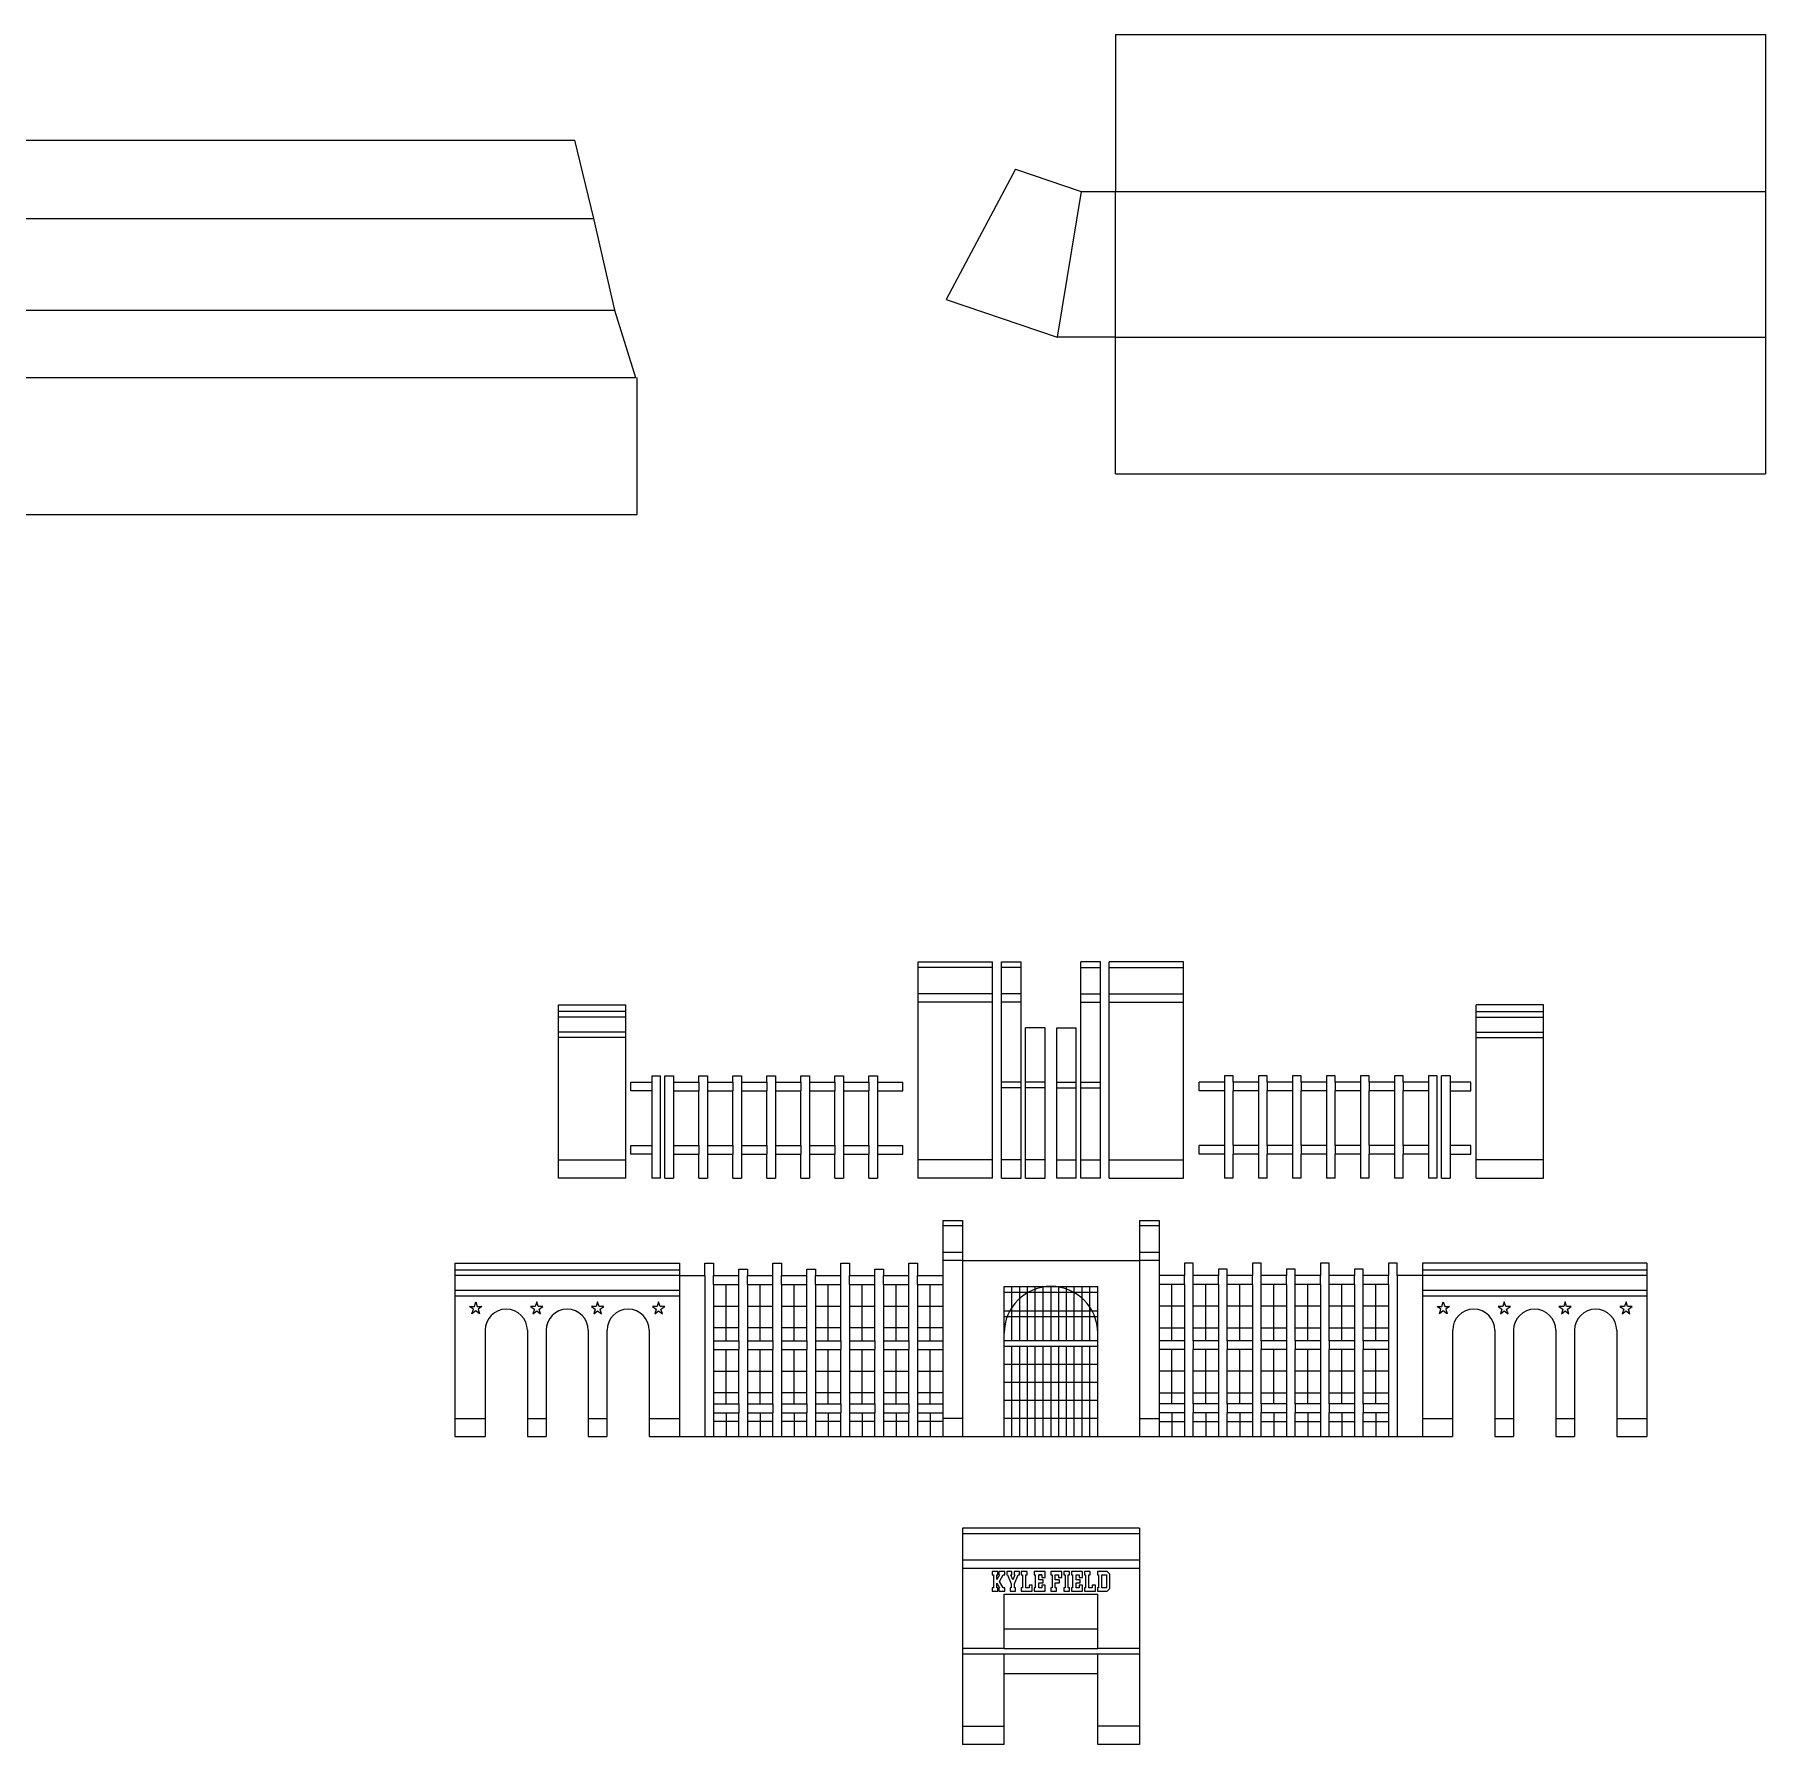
# Model space of a CAD drawing. Header units: inches. Extents: x -1530 to 385, y -443 to 699.
# Drawn here: x -626.3 to -317.3, y -149.4 to 155.7 of the extents above; entities that cross this region are included whole.
import ezdxf

# ---------------------------------------------------------------- set-up
doc = ezdxf.new("R2010")
doc.units = ezdxf.units.IN
doc.header["$LTSCALE"] = 0.5
doc.header["$MEASUREMENT"] = 0
for name, color, linetype, lineweight in [('03Cut', 5, 'Continuous', 0), ('04Score', 2, 'Continuous', 0), ('05Extra1', 6, 'Continuous', 0)]:
    doc.layers.add(name, color=color, linetype=linetype, lineweight=lineweight)

msp = doc.modelspace()

# ---------------------------------------------------------------- linework, layer by layer
at = {"layer": '03Cut'}
for p, q in [((-433.29, 155.73), (-317.29, 155.73)), ((-433.29, 155.73), (-433.29, 127.75)), ((-317.29, 155.73), (-317.29, 127.75)), ((-649.08, 136.92), (-529.86, 136.92)), ((-529.86, 136.92), (-526.51, 122.93)), ((-451.14, 131.71), (-463.51, 108.45)), ((-451.14, 131.71), (-439.45, 127.75)), ((-439.45, 127.75), (-433.29, 127.75)), ((-433.29, 127.75), (-317.29, 127.75)), ((-317.29, 127.75), (-317.29, 101.76)), ((-657.98, 122.93), (-526.51, 122.93)), ((-526.51, 122.93), (-522.72, 106.56)), ((-463.51, 108.45), (-443.73, 101.76)), ((-692.16, 106.56), (-522.72, 106.56)), ((-522.72, 106.56), (-518.99, 94.52)), ((-433.29, 101.76), (-443.73, 101.76)), ((-433.29, 101.76), (-317.29, 101.76)), ((-433.29, 77.35), (-433.29, 101.76)), ((-317.29, 101.76), (-317.29, 77.35)), ((-662.95, 94.52), (-518.99, 94.52)), ((-518.71, 70.09), (-518.71, 94.52)), ((-433.29, 77.35), (-317.29, 77.35)), ((-651.33, 70.09), (-518.71, 70.09)), ((-468.5, -48.32), (-468.5, -9.74)), ((-455.24, -48.32), (-455.24, -9.74)), ((-453.65, -9.74), (-450.15, -9.74)), ((-453.65, -48.32), (-453.65, -9.74)), ((-450.15, -48.32), (-450.15, -9.74)), ((-436, -9.74), (-439.5, -9.74)), ((-439.5, -48.32), (-439.5, -9.74)), ((-436, -48.32), (-436, -9.74)), ((-434.41, -48.32), (-434.41, -9.74)), ((-421.15, -48.32), (-421.15, -9.74)), ((-532.73, -17.39), (-520.73, -17.39)), ((-532.73, -48.32), (-532.73, -17.39)), ((-520.73, -48.32), (-520.73, -17.39)), ((-356.92, -17.39), (-368.92, -17.39)), ((-368.92, -48.32), (-368.92, -17.39)), ((-356.92, -48.32), (-356.92, -17.39)), ((-449.34, -48.32), (-449.34, -21.52)), ((-445.84, -21.52), (-449.34, -21.52)), ((-445.84, -48.32), (-445.84, -21.52)), ((-443.8, -48.32), (-443.8, -21.52)), ((-443.8, -21.52), (-440.3, -21.52)), ((-440.3, -48.32), (-440.3, -21.52)), ((-516.09, -30.09), (-514.53, -30.09)), ((-516.09, -30.09), (-516.09, -31.22)), ((-514.53, -48.32), (-514.53, -30.09)), ((-513.77, -48.32), (-513.77, -30.09)), ((-513.77, -30.09), (-512.21, -30.09)), ((-512.21, -30.09), (-512.21, -31.22)), ((-507.7, -31.22), (-507.7, -30.09)), ((-507.7, -30.09), (-506.14, -30.09)), ((-506.14, -30.09), (-506.14, -31.22)), ((-501.63, -31.22), (-501.63, -30.09)), ((-501.63, -30.09), (-500.07, -30.09)), ((-500.07, -30.09), (-500.07, -31.22)), ((-495.56, -31.22), (-495.56, -30.09)), ((-495.56, -30.09), (-494.01, -30.09)), ((-494.01, -30.09), (-494.01, -31.22)), ((-489.49, -31.22), (-489.49, -30.09)), ((-489.49, -30.09), (-487.94, -30.09)), ((-487.94, -30.09), (-487.94, -31.22)), ((-483.42, -31.22), (-483.42, -30.09)), ((-483.42, -30.09), (-481.87, -30.09)), ((-481.87, -30.09), (-481.87, -31.22)), ((-477.35, -31.22), (-477.35, -30.09)), ((-477.35, -30.09), (-475.8, -30.09)), ((-475.8, -30.09), (-475.8, -31.22)), ((-413.85, -30.09), (-413.85, -31.22)), ((-412.3, -30.09), (-413.85, -30.09)), ((-412.3, -31.22), (-412.3, -30.09)), ((-407.78, -30.09), (-407.78, -31.22)), ((-406.23, -30.09), (-407.78, -30.09)), ((-406.23, -31.22), (-406.23, -30.09)), ((-401.71, -30.09), (-401.71, -31.22)), ((-400.16, -30.09), (-401.71, -30.09)), ((-400.16, -31.22), (-400.16, -30.09)), ((-395.64, -30.09), (-395.64, -31.22)), ((-394.09, -30.09), (-395.64, -30.09)), ((-394.09, -31.22), (-394.09, -30.09)), ((-389.57, -30.09), (-389.57, -31.22)), ((-388.02, -30.09), (-389.57, -30.09)), ((-388.02, -31.22), (-388.02, -30.09)), ((-383.5, -30.09), (-383.5, -31.22)), ((-381.95, -30.09), (-383.5, -30.09)), ((-381.95, -31.22), (-381.95, -30.09)), ((-377.43, -30.09), (-377.43, -31.22)), ((-375.88, -30.09), (-377.43, -30.09)), ((-375.88, -48.32), (-375.88, -30.09)), ((-375.12, -48.32), (-375.12, -30.09)), ((-373.56, -30.09), (-375.12, -30.09)), ((-373.56, -30.09), (-373.56, -31.22)), ((-519.79, -32.77), (-519.79, -31.22)), ((-519.79, -31.22), (-516.09, -31.22)), ((-516.09, -32.77), (-519.79, -32.77)), ((-516.09, -32.77), (-516.09, -42.5)), ((-512.21, -31.22), (-507.7, -31.22)), ((-512.21, -32.77), (-512.21, -42.5)), ((-512.21, -32.77), (-507.7, -32.77)), ((-507.7, -42.5), (-507.7, -32.77)), ((-506.14, -31.22), (-501.63, -31.22)), ((-506.14, -32.77), (-506.14, -42.5)), ((-506.14, -32.77), (-501.63, -32.77)), ((-501.63, -42.5), (-501.63, -32.77)), ((-500.07, -31.22), (-495.56, -31.22)), ((-500.07, -32.77), (-500.07, -42.5)), ((-500.07, -32.77), (-495.56, -32.77)), ((-495.56, -42.5), (-495.56, -32.77)), ((-494.01, -31.22), (-489.49, -31.22)), ((-494.01, -32.77), (-494.01, -42.5)), ((-494.01, -32.77), (-489.49, -32.77)), ((-489.49, -42.5), (-489.49, -32.77)), ((-487.94, -31.22), (-483.42, -31.22)), ((-487.94, -32.77), (-487.94, -42.5)), ((-487.94, -32.77), (-483.42, -32.77)), ((-483.42, -42.5), (-483.42, -32.77)), ((-481.87, -31.22), (-477.35, -31.22)), ((-481.87, -32.77), (-481.87, -42.5)), ((-481.87, -32.77), (-477.35, -32.77)), ((-477.35, -42.5), (-477.35, -32.77)), ((-475.8, -31.22), (-471.28, -31.22)), ((-475.8, -32.77), (-475.8, -42.5)), ((-475.8, -32.77), (-471.28, -32.77)), ((-471.28, -32.77), (-471.28, -31.22)), ((-413.85, -31.22), (-418.37, -31.22)), ((-418.37, -32.77), (-418.37, -31.22)), ((-413.85, -32.77), (-418.37, -32.77)), ((-413.85, -32.77), (-413.85, -42.5)), ((-407.78, -31.22), (-412.3, -31.22)), ((-412.3, -42.5), (-412.3, -32.77)), ((-407.78, -32.77), (-412.3, -32.77)), ((-407.78, -32.77), (-407.78, -42.5)), ((-401.71, -31.22), (-406.23, -31.22)), ((-406.23, -42.5), (-406.23, -32.77)), ((-401.71, -32.77), (-406.23, -32.77)), ((-401.71, -32.77), (-401.71, -42.5)), ((-395.64, -31.22), (-400.16, -31.22)), ((-400.16, -42.5), (-400.16, -32.77)), ((-395.64, -32.77), (-400.16, -32.77)), ((-395.64, -32.77), (-395.64, -42.5)), ((-389.57, -31.22), (-394.09, -31.22)), ((-394.09, -42.5), (-394.09, -32.77)), ((-389.57, -32.77), (-394.09, -32.77)), ((-389.57, -32.77), (-389.57, -42.5)), ((-383.5, -31.22), (-388.02, -31.22)), ((-388.02, -42.5), (-388.02, -32.77)), ((-383.5, -32.77), (-388.02, -32.77)), ((-383.5, -32.77), (-383.5, -42.5)), ((-377.43, -31.22), (-381.95, -31.22)), ((-381.95, -42.5), (-381.95, -32.77)), ((-377.43, -32.77), (-381.95, -32.77)), ((-377.43, -32.77), (-377.43, -42.5)), ((-369.86, -31.22), (-373.56, -31.22)), ((-373.56, -32.77), (-373.56, -42.5)), ((-373.56, -32.77), (-369.86, -32.77)), ((-369.86, -32.77), (-369.86, -31.22)), ((-519.79, -44.06), (-519.79, -42.5)), ((-519.79, -42.5), (-516.09, -42.5)), ((-512.21, -42.5), (-507.7, -42.5)), ((-506.14, -42.5), (-501.63, -42.5)), ((-500.07, -42.5), (-495.56, -42.5)), ((-494.01, -42.5), (-489.49, -42.5)), ((-487.94, -42.5), (-483.42, -42.5)), ((-481.87, -42.5), (-477.35, -42.5)), ((-475.8, -42.5), (-471.28, -42.5)), ((-471.28, -44.06), (-471.28, -42.5)), ((-413.85, -42.5), (-418.37, -42.5)), ((-418.37, -44.06), (-418.37, -42.5)), ((-407.78, -42.5), (-412.3, -42.5)), ((-401.71, -42.5), (-406.23, -42.5)), ((-395.64, -42.5), (-400.16, -42.5)), ((-389.57, -42.5), (-394.09, -42.5)), ((-383.5, -42.5), (-388.02, -42.5)), ((-377.43, -42.5), (-381.95, -42.5)), ((-369.86, -42.5), (-373.56, -42.5)), ((-369.86, -44.06), (-369.86, -42.5)), ((-516.09, -44.06), (-519.79, -44.06)), ((-516.09, -44.06), (-516.09, -48.32)), ((-512.21, -44.06), (-512.21, -48.32)), ((-512.21, -44.06), (-507.7, -44.06)), ((-507.7, -48.32), (-507.7, -44.06)), ((-506.14, -44.06), (-506.14, -48.32)), ((-506.14, -44.06), (-501.63, -44.06)), ((-501.63, -48.32), (-501.63, -44.06)), ((-500.07, -44.06), (-500.07, -48.32)), ((-500.07, -44.06), (-495.56, -44.06)), ((-495.56, -48.32), (-495.56, -44.06)), ((-494.01, -44.06), (-494.01, -48.32)), ((-494.01, -44.06), (-489.49, -44.06)), ((-489.49, -48.32), (-489.49, -44.06)), ((-487.94, -44.06), (-487.94, -48.32)), ((-487.94, -44.06), (-483.42, -44.06)), ((-483.42, -48.32), (-483.42, -44.06)), ((-481.87, -44.06), (-481.87, -48.32)), ((-481.87, -44.06), (-477.35, -44.06)), ((-477.35, -48.32), (-477.35, -44.06)), ((-475.8, -44.06), (-475.8, -48.32)), ((-475.8, -44.06), (-471.28, -44.06)), ((-413.85, -44.06), (-418.37, -44.06)), ((-413.85, -44.06), (-413.85, -48.32)), ((-412.3, -48.32), (-412.3, -44.06)), ((-407.78, -44.06), (-412.3, -44.06)), ((-407.78, -44.06), (-407.78, -48.32)), ((-406.23, -48.32), (-406.23, -44.06)), ((-401.71, -44.06), (-406.23, -44.06)), ((-401.71, -44.06), (-401.71, -48.32)), ((-400.16, -48.32), (-400.16, -44.06)), ((-395.64, -44.06), (-400.16, -44.06)), ((-395.64, -44.06), (-395.64, -48.32)), ((-394.09, -48.32), (-394.09, -44.06)), ((-389.57, -44.06), (-394.09, -44.06)), ((-389.57, -44.06), (-389.57, -48.32)), ((-388.02, -48.32), (-388.02, -44.06)), ((-383.5, -44.06), (-388.02, -44.06)), ((-383.5, -44.06), (-383.5, -48.32)), ((-381.95, -48.32), (-381.95, -44.06)), ((-377.43, -44.06), (-381.95, -44.06)), ((-377.43, -44.06), (-377.43, -48.32)), ((-373.56, -44.06), (-373.56, -48.32)), ((-373.56, -44.06), (-369.86, -44.06)), ((-520.73, -48.32), (-532.73, -48.32)), ((-520.73, -48.32), (-527.47, -48.32)), ((-514.53, -48.32), (-516.09, -48.32)), ((-513.77, -48.32), (-512.21, -48.32)), ((-507.7, -48.32), (-506.14, -48.32)), ((-501.63, -48.32), (-500.07, -48.32)), ((-495.56, -48.32), (-494.01, -48.32)), ((-489.49, -48.32), (-487.94, -48.32)), ((-483.42, -48.32), (-481.87, -48.32)), ((-477.35, -48.32), (-475.8, -48.32)), ((-455.24, -48.32), (-468.5, -48.32)), ((-453.65, -48.32), (-450.15, -48.32)), ((-449.34, -48.32), (-445.84, -48.32)), ((-440.3, -48.32), (-443.8, -48.32)), ((-436, -48.32), (-439.5, -48.32)), ((-434.41, -48.32), (-421.15, -48.32)), ((-412.3, -48.32), (-413.85, -48.32)), ((-406.23, -48.32), (-407.78, -48.32)), ((-400.16, -48.32), (-401.71, -48.32)), ((-394.09, -48.32), (-395.64, -48.32)), ((-388.02, -48.32), (-389.57, -48.32)), ((-381.95, -48.32), (-383.5, -48.32)), ((-375.88, -48.32), (-377.43, -48.32)), ((-375.12, -48.32), (-373.56, -48.32)), ((-368.92, -48.32), (-362.17, -48.32)), ((-368.92, -48.32), (-356.92, -48.32)), ((-464.13, -55.88), (-464.13, -94.46)), ((-464.13, -55.88), (-460.63, -55.88)), ((-460.63, -55.88), (-460.63, -63.06)), ((-429.02, -55.88), (-429.02, -63.06)), ((-429.02, -55.88), (-425.52, -55.88)), ((-425.52, -55.88), (-425.52, -94.46)), ((-551.23, -63.53), (-551.23, -94.46)), ((-551.23, -63.53), (-511.13, -63.53)), ((-511.13, -63.53), (-511.13, -94.46)), ((-506.61, -65.74), (-506.61, -63.53)), ((-506.61, -63.53), (-505.06, -63.53)), ((-505.06, -63.53), (-505.06, -65.74)), ((-500.55, -64.61), (-498.99, -64.61)), ((-500.55, -65.74), (-500.55, -64.61)), ((-498.99, -64.61), (-498.99, -65.74)), ((-494.48, -63.53), (-492.92, -63.53)), ((-494.48, -65.74), (-494.48, -63.53)), ((-492.92, -63.53), (-492.92, -65.74)), ((-488.41, -64.61), (-486.85, -64.61)), ((-488.41, -65.74), (-488.41, -64.61)), ((-486.85, -64.61), (-486.85, -65.74)), ((-482.34, -63.53), (-480.78, -63.53)), ((-482.34, -65.74), (-482.34, -63.53)), ((-480.78, -63.53), (-480.78, -65.74)), ((-476.27, -64.61), (-474.71, -64.61)), ((-476.27, -65.74), (-476.27, -64.61)), ((-474.71, -64.61), (-474.71, -65.74)), ((-470.2, -63.53), (-468.65, -63.53)), ((-470.2, -65.74), (-470.2, -63.53)), ((-468.65, -63.53), (-468.65, -65.74)), ((-460.63, -63.06), (-429.02, -63.06)), ((-419.45, -63.53), (-421, -63.53)), ((-421, -63.53), (-421, -65.74)), ((-419.45, -65.74), (-419.45, -63.53)), ((-413.38, -64.61), (-414.93, -64.61)), ((-414.93, -64.61), (-414.93, -65.74)), ((-413.38, -65.74), (-413.38, -64.61)), ((-407.31, -63.53), (-408.86, -63.53)), ((-408.86, -63.53), (-408.86, -65.74)), ((-407.31, -65.74), (-407.31, -63.53)), ((-401.24, -64.61), (-402.79, -64.61)), ((-402.79, -64.61), (-402.79, -65.74)), ((-401.24, -65.74), (-401.24, -64.61)), ((-395.17, -63.53), (-396.72, -63.53)), ((-396.72, -63.53), (-396.72, -65.74)), ((-395.17, -65.74), (-395.17, -63.53)), ((-389.1, -64.61), (-390.66, -64.61)), ((-390.66, -64.61), (-390.66, -65.74)), ((-389.1, -65.74), (-389.1, -64.61)), ((-383.03, -63.53), (-384.59, -63.53)), ((-384.59, -63.53), (-384.59, -65.74)), ((-383.03, -65.74), (-383.03, -63.53)), ((-378.52, -63.53), (-378.52, -94.46)), ((-338.42, -63.53), (-378.52, -63.53)), ((-338.42, -63.53), (-338.42, -94.46)), ((-511.13, -65.74), (-506.61, -65.74)), ((-505.06, -65.74), (-500.55, -65.74)), ((-498.99, -65.74), (-494.48, -65.74)), ((-492.92, -65.74), (-488.41, -65.74)), ((-486.85, -65.74), (-482.34, -65.74)), ((-480.78, -65.74), (-476.27, -65.74)), ((-474.71, -65.74), (-470.2, -65.74)), ((-468.65, -65.74), (-464.13, -65.74)), ((-421, -65.74), (-425.52, -65.74)), ((-414.93, -65.74), (-419.45, -65.74)), ((-408.86, -65.74), (-413.38, -65.74)), ((-402.79, -65.74), (-407.31, -65.74)), ((-396.72, -65.74), (-401.24, -65.74)), ((-390.66, -65.74), (-395.17, -65.74)), ((-384.59, -65.74), (-389.1, -65.74)), ((-378.52, -65.74), (-383.03, -65.74)), ((-545.83, -75.5), (-545.83, -94.46)), ((-538.28, -75.5), (-538.28, -94.46)), ((-534.95, -75.5), (-534.95, -94.46)), ((-527.41, -75.5), (-527.41, -94.46)), ((-524.08, -75.5), (-524.08, -94.46)), ((-516.53, -75.5), (-516.53, -94.46)), ((-373.12, -75.5), (-373.12, -94.46)), ((-365.57, -75.5), (-365.57, -94.46)), ((-362.24, -75.5), (-362.24, -94.46)), ((-354.69, -75.5), (-354.69, -94.46)), ((-351.37, -75.5), (-351.37, -94.46)), ((-343.82, -75.5), (-343.82, -94.46)), ((-551.23, -94.46), (-545.83, -94.46)), ((-538.28, -94.46), (-534.95, -94.46)), ((-527.41, -94.46), (-524.08, -94.46)), ((-516.53, -94.46), (-373.12, -94.46)), ((-365.57, -94.46), (-362.24, -94.46)), ((-354.69, -94.46), (-351.37, -94.46)), ((-343.82, -94.46), (-338.42, -94.46)), ((-460.63, -110.81), (-460.63, -149.39)), ((-429.02, -110.81), (-460.63, -110.81)), ((-429.02, -110.81), (-429.02, -149.39)), ((-453.18, -122.6), (-436.47, -122.6)), ((-453.18, -132.29), (-453.18, -122.6)), ((-436.47, -132.29), (-436.47, -122.6)), ((-453.18, -128.79), (-436.47, -128.79)), ((-453.18, -132.29), (-436.47, -132.29)), ((-453.18, -149.39), (-453.18, -133.29)), ((-436.47, -133.29), (-453.18, -133.29)), ((-436.47, -149.39), (-436.47, -133.29)), ((-436.47, -136.79), (-453.18, -136.79)), ((-453.18, -149.39), (-460.63, -149.39)), ((-429.02, -149.39), (-436.47, -149.39))]:
    msp.add_line(p, q, dxfattribs=at)
for centre in [(-542.06, -75.5), (-531.18, -75.5), (-520.3, -75.5), (-369.34, -75.5), (-358.47, -75.5), (-347.59, -75.5)]:
    msp.add_arc(centre, 3.77, 0, 180, dxfattribs=at)
at = {"layer": '04Score'}
for p, q in [((-439.45, 127.75), (-443.73, 101.76)), ((-433.29, 101.76), (-433.29, 127.75)), ((-455.24, -10.74), (-468.5, -10.74)), ((-450.15, -10.74), (-453.65, -10.74)), ((-439.5, -10.74), (-436, -10.74)), ((-434.41, -10.74), (-421.15, -10.74)), ((-455.24, -15.45), (-468.5, -15.45)), ((-455.24, -16.92), (-468.5, -16.92)), ((-450.15, -15.45), (-453.65, -15.45)), ((-450.15, -16.92), (-453.65, -16.92)), ((-439.5, -15.45), (-436, -15.45)), ((-439.5, -16.92), (-436, -16.92)), ((-434.41, -15.45), (-421.15, -15.45)), ((-434.41, -16.92), (-421.15, -16.92)), ((-520.73, -18.6), (-532.73, -18.6)), ((-520.73, -19.6), (-532.73, -19.6)), ((-368.92, -18.6), (-356.92, -18.6)), ((-368.92, -19.6), (-356.92, -19.6)), ((-520.73, -22.27), (-532.73, -22.27)), ((-520.73, -23.27), (-532.73, -23.27)), ((-368.92, -22.27), (-356.92, -22.27)), ((-368.92, -23.27), (-356.92, -23.27)), ((-516.09, -31.22), (-516.09, -32.77)), ((-512.21, -31.22), (-512.21, -32.77)), ((-507.7, -31.22), (-507.7, -32.77)), ((-506.14, -31.22), (-506.14, -32.77)), ((-501.63, -31.22), (-501.63, -32.77)), ((-500.07, -31.22), (-500.07, -32.77)), ((-495.56, -31.22), (-495.56, -32.77)), ((-494.01, -31.22), (-494.01, -32.77)), ((-489.49, -31.22), (-489.49, -32.77)), ((-487.94, -31.22), (-487.94, -32.77)), ((-483.42, -31.22), (-483.42, -32.77)), ((-481.87, -31.22), (-481.87, -32.77)), ((-477.35, -31.22), (-477.35, -32.77)), ((-475.8, -31.22), (-475.8, -32.77)), ((-450.15, -31.22), (-453.65, -31.22)), ((-450.15, -32.22), (-453.65, -32.22)), ((-445.84, -31.22), (-449.34, -31.22)), ((-445.84, -32.22), (-449.34, -32.22)), ((-443.8, -31.22), (-440.3, -31.22)), ((-443.8, -32.22), (-440.3, -32.22)), ((-439.5, -31.22), (-436, -31.22)), ((-439.5, -32.22), (-436, -32.22)), ((-413.85, -31.22), (-413.85, -32.77)), ((-412.3, -31.22), (-412.3, -32.77)), ((-407.78, -31.22), (-407.78, -32.77)), ((-406.23, -31.22), (-406.23, -32.77)), ((-401.71, -31.22), (-401.71, -32.77)), ((-400.16, -31.22), (-400.16, -32.77)), ((-395.64, -31.22), (-395.64, -32.77)), ((-394.09, -31.22), (-394.09, -32.77)), ((-389.57, -31.22), (-389.57, -32.77)), ((-388.02, -31.22), (-388.02, -32.77)), ((-383.5, -31.22), (-383.5, -32.77)), ((-381.95, -31.22), (-381.95, -32.77)), ((-377.43, -31.22), (-377.43, -32.77)), ((-373.56, -31.22), (-373.56, -32.77)), ((-516.09, -42.5), (-516.09, -44.06)), ((-512.21, -42.5), (-512.21, -44.06)), ((-507.7, -42.5), (-507.7, -44.06)), ((-506.14, -42.5), (-506.14, -44.06)), ((-501.63, -42.5), (-501.63, -44.06)), ((-500.07, -42.5), (-500.07, -44.06)), ((-495.56, -42.5), (-495.56, -44.06)), ((-494.01, -42.5), (-494.01, -44.06)), ((-489.49, -42.5), (-489.49, -44.06)), ((-487.94, -42.5), (-487.94, -44.06)), ((-483.42, -42.5), (-483.42, -44.06)), ((-481.87, -42.5), (-481.87, -44.06)), ((-477.35, -42.5), (-477.35, -44.06)), ((-475.8, -42.5), (-475.8, -44.06)), ((-413.85, -42.5), (-413.85, -44.06)), ((-412.3, -42.5), (-412.3, -44.06)), ((-407.78, -42.5), (-407.78, -44.06)), ((-406.23, -42.5), (-406.23, -44.06)), ((-401.71, -42.5), (-401.71, -44.06)), ((-400.16, -42.5), (-400.16, -44.06)), ((-395.64, -42.5), (-395.64, -44.06)), ((-394.09, -42.5), (-394.09, -44.06)), ((-389.57, -42.5), (-389.57, -44.06)), ((-388.02, -42.5), (-388.02, -44.06)), ((-383.5, -42.5), (-383.5, -44.06)), ((-381.95, -42.5), (-381.95, -44.06)), ((-377.43, -42.5), (-377.43, -44.06)), ((-373.56, -42.5), (-373.56, -44.06)), ((-532.73, -45.09), (-520.73, -45.09)), ((-455.24, -45.09), (-468.5, -45.09)), ((-450.15, -45.09), (-453.65, -45.09)), ((-445.84, -45.09), (-449.34, -45.09)), ((-443.8, -45.09), (-440.3, -45.09)), ((-439.5, -45.09), (-436, -45.09)), ((-434.41, -45.09), (-421.15, -45.09)), ((-356.92, -45.09), (-368.92, -45.09)), ((-460.63, -56.88), (-464.13, -56.88)), ((-425.52, -56.88), (-429.02, -56.88)), ((-460.63, -61.59), (-464.13, -61.59)), ((-425.52, -61.59), (-429.02, -61.59)), ((-511.13, -64.74), (-551.23, -64.74)), ((-460.63, -63.06), (-464.13, -63.06)), ((-460.63, -63.06), (-460.63, -94.46)), ((-425.52, -63.06), (-429.02, -63.06)), ((-429.02, -63.06), (-429.02, -94.46)), ((-338.42, -64.74), (-378.52, -64.74)), ((-511.13, -65.74), (-551.23, -65.74)), ((-506.61, -65.74), (-506.61, -94.46)), ((-505.06, -67.3), (-505.06, -65.74)), ((-505.06, -67.3), (-500.55, -67.3)), ((-505.06, -67.3), (-505.06, -77.36)), ((-502.8, -77.36), (-502.8, -67.3)), ((-500.55, -67.3), (-500.55, -65.74)), ((-500.55, -77.36), (-500.55, -67.3)), ((-498.99, -67.3), (-498.99, -65.74)), ((-498.99, -67.3), (-494.48, -67.3)), ((-498.99, -67.3), (-498.99, -77.36)), ((-496.73, -77.36), (-496.73, -67.3)), ((-494.48, -67.3), (-494.48, -65.74)), ((-494.48, -77.36), (-494.48, -67.3)), ((-492.92, -67.3), (-492.92, -65.74)), ((-492.92, -67.3), (-488.41, -67.3)), ((-492.92, -67.3), (-492.92, -77.36)), ((-490.66, -77.36), (-490.66, -67.3)), ((-488.41, -67.3), (-488.41, -65.74)), ((-488.41, -77.36), (-488.41, -67.3)), ((-486.85, -67.3), (-486.85, -65.74)), ((-486.85, -67.3), (-482.34, -67.3)), ((-486.85, -67.3), (-486.85, -77.36)), ((-484.6, -77.36), (-484.6, -67.3)), ((-482.34, -67.3), (-482.34, -65.74)), ((-482.34, -77.36), (-482.34, -67.3)), ((-480.78, -67.3), (-480.78, -65.74)), ((-480.78, -67.3), (-476.27, -67.3)), ((-480.78, -67.3), (-480.78, -77.36)), ((-478.53, -77.36), (-478.53, -67.3)), ((-476.27, -67.3), (-476.27, -65.74)), ((-476.27, -77.36), (-476.27, -67.3)), ((-474.71, -67.3), (-474.71, -65.74)), ((-474.71, -67.3), (-470.2, -67.3)), ((-474.71, -67.3), (-474.71, -77.36)), ((-472.46, -77.36), (-472.46, -67.3)), ((-470.2, -67.3), (-470.2, -65.74)), ((-470.2, -77.36), (-470.2, -67.3)), ((-468.65, -67.3), (-468.65, -65.74)), ((-468.65, -67.3), (-464.13, -67.3)), ((-468.65, -67.3), (-468.65, -77.36)), ((-466.39, -77.36), (-466.39, -67.3)), ((-453.18, -94.46), (-453.18, -67.66)), ((-453.18, -67.66), (-436.47, -67.66)), ((-451.78, -77.36), (-451.78, -67.66)), ((-450.39, -77.36), (-450.39, -67.66)), ((-449, -77.36), (-449, -67.66)), ((-447.61, -77.36), (-447.61, -67.66)), ((-446.22, -77.36), (-446.22, -67.66)), ((-444.82, -67.66), (-444.82, -77.36)), ((-443.43, -77.36), (-443.43, -67.66)), ((-442.04, -77.36), (-442.04, -67.66)), ((-440.65, -77.36), (-440.65, -67.66)), ((-439.26, -77.36), (-439.26, -67.66)), ((-437.86, -77.36), (-437.86, -67.66)), ((-436.47, -94.46), (-436.47, -67.66)), ((-421, -67.3), (-425.52, -67.3)), ((-423.26, -77.36), (-423.26, -67.3)), ((-421, -67.3), (-421, -65.74)), ((-421, -67.3), (-421, -77.36)), ((-419.45, -67.3), (-419.45, -65.74)), ((-419.45, -77.36), (-419.45, -67.3)), ((-414.93, -67.3), (-419.45, -67.3)), ((-417.19, -77.36), (-417.19, -67.3)), ((-414.93, -67.3), (-414.93, -65.74)), ((-414.93, -67.3), (-414.93, -77.36)), ((-413.38, -67.3), (-413.38, -65.74)), ((-413.38, -77.36), (-413.38, -67.3)), ((-408.86, -67.3), (-413.38, -67.3)), ((-411.12, -77.36), (-411.12, -67.3)), ((-408.86, -67.3), (-408.86, -65.74)), ((-408.86, -67.3), (-408.86, -77.36)), ((-407.31, -67.3), (-407.31, -65.74)), ((-407.31, -77.36), (-407.31, -67.3)), ((-402.79, -67.3), (-407.31, -67.3)), ((-405.05, -77.36), (-405.05, -67.3)), ((-402.79, -67.3), (-402.79, -65.74)), ((-402.79, -67.3), (-402.79, -77.36)), ((-401.24, -67.3), (-401.24, -65.74)), ((-401.24, -77.36), (-401.24, -67.3)), ((-396.72, -67.3), (-401.24, -67.3)), ((-398.98, -77.36), (-398.98, -67.3)), ((-396.72, -67.3), (-396.72, -65.74)), ((-396.72, -67.3), (-396.72, -77.36)), ((-395.17, -67.3), (-395.17, -65.74)), ((-395.17, -77.36), (-395.17, -67.3)), ((-390.66, -67.3), (-395.17, -67.3)), ((-392.91, -77.36), (-392.91, -67.3)), ((-390.66, -67.3), (-390.66, -65.74)), ((-390.66, -67.3), (-390.66, -77.36)), ((-389.1, -67.3), (-389.1, -65.74)), ((-389.1, -77.36), (-389.1, -67.3)), ((-384.59, -67.3), (-389.1, -67.3)), ((-386.84, -77.36), (-386.84, -67.3)), ((-384.59, -67.3), (-384.59, -65.74)), ((-384.59, -67.3), (-384.59, -77.36)), ((-383.03, -65.74), (-383.03, -94.46)), ((-338.42, -65.74), (-378.52, -65.74)), ((-511.13, -68.41), (-551.23, -68.41)), ((-511.13, -69.41), (-551.23, -69.41)), ((-436.47, -68.78), (-453.18, -68.78)), ((-338.42, -68.41), (-378.52, -68.41)), ((-338.42, -69.41), (-378.52, -69.41)), ((-505.06, -71.17), (-500.55, -71.17)), ((-498.99, -71.17), (-494.48, -71.17)), ((-492.92, -71.17), (-488.41, -71.17)), ((-486.85, -71.17), (-482.34, -71.17)), ((-480.78, -71.17), (-476.27, -71.17)), ((-474.71, -71.17), (-470.2, -71.17)), ((-468.65, -71.17), (-464.13, -71.17)), ((-436.47, -72.08), (-453.18, -72.08)), ((-436.47, -73.08), (-453.18, -73.08)), ((-421, -71.17), (-425.52, -71.17)), ((-414.93, -71.17), (-419.45, -71.17)), ((-408.86, -71.17), (-413.38, -71.17)), ((-402.79, -71.17), (-407.31, -71.17)), ((-396.72, -71.17), (-401.24, -71.17)), ((-390.66, -71.17), (-395.17, -71.17)), ((-384.59, -71.17), (-389.1, -71.17)), ((-500.55, -75.04), (-505.06, -75.04)), ((-494.48, -75.04), (-498.99, -75.04)), ((-488.41, -75.04), (-492.92, -75.04)), ((-482.34, -75.04), (-486.85, -75.04)), ((-476.27, -75.04), (-480.78, -75.04)), ((-470.2, -75.04), (-474.71, -75.04)), ((-464.13, -75.04), (-468.65, -75.04)), ((-425.52, -75.04), (-421, -75.04)), ((-419.45, -75.04), (-414.93, -75.04)), ((-413.38, -75.04), (-408.86, -75.04)), ((-407.31, -75.04), (-402.79, -75.04)), ((-401.24, -75.04), (-396.72, -75.04)), ((-395.17, -75.04), (-390.66, -75.04)), ((-389.1, -75.04), (-384.59, -75.04)), ((-505.06, -77.36), (-500.55, -77.36)), ((-505.06, -77.36), (-505.06, -78.91)), ((-505.06, -78.91), (-500.55, -78.91)), ((-505.06, -78.91), (-505.06, -88.64)), ((-502.8, -88.64), (-502.8, -78.91)), ((-500.55, -77.36), (-500.55, -78.91)), ((-500.55, -88.64), (-500.55, -78.91)), ((-498.99, -77.36), (-494.48, -77.36)), ((-498.99, -77.36), (-498.99, -78.91)), ((-498.99, -78.91), (-494.48, -78.91)), ((-498.99, -78.91), (-498.99, -88.64)), ((-496.73, -88.64), (-496.73, -78.91)), ((-494.48, -77.36), (-494.48, -78.91)), ((-494.48, -88.64), (-494.48, -78.91)), ((-492.92, -77.36), (-488.41, -77.36)), ((-492.92, -77.36), (-492.92, -78.91)), ((-492.92, -78.91), (-488.41, -78.91)), ((-492.92, -78.91), (-492.92, -88.64)), ((-490.66, -88.64), (-490.66, -78.91)), ((-488.41, -77.36), (-488.41, -78.91)), ((-488.41, -88.64), (-488.41, -78.91)), ((-486.85, -77.36), (-482.34, -77.36)), ((-486.85, -77.36), (-486.85, -78.91)), ((-486.85, -78.91), (-482.34, -78.91)), ((-486.85, -78.91), (-486.85, -88.64)), ((-484.6, -88.64), (-484.6, -78.91)), ((-482.34, -77.36), (-482.34, -78.91)), ((-482.34, -88.64), (-482.34, -78.91)), ((-480.78, -77.36), (-476.27, -77.36)), ((-480.78, -77.36), (-480.78, -78.91)), ((-480.78, -78.91), (-476.27, -78.91)), ((-480.78, -78.91), (-480.78, -88.64)), ((-478.53, -88.64), (-478.53, -78.91)), ((-476.27, -77.36), (-476.27, -78.91)), ((-476.27, -88.64), (-476.27, -78.91)), ((-474.71, -77.36), (-470.2, -77.36)), ((-474.71, -77.36), (-474.71, -78.91)), ((-474.71, -78.91), (-470.2, -78.91)), ((-474.71, -78.91), (-474.71, -88.64)), ((-472.46, -88.64), (-472.46, -78.91)), ((-470.2, -77.36), (-470.2, -78.91)), ((-470.2, -88.64), (-470.2, -78.91)), ((-468.65, -77.36), (-464.13, -77.36)), ((-468.65, -77.36), (-468.65, -78.91)), ((-468.65, -78.91), (-464.13, -78.91)), ((-468.65, -78.91), (-468.65, -88.64)), ((-466.39, -88.64), (-466.39, -78.91)), ((-436.47, -77.36), (-453.18, -77.36)), ((-436.47, -78.36), (-453.18, -78.36)), ((-451.78, -94.46), (-451.78, -78.36)), ((-450.39, -94.46), (-450.39, -78.36)), ((-449, -94.46), (-449, -78.36)), ((-447.61, -94.46), (-447.61, -78.36)), ((-446.22, -94.46), (-446.22, -78.36)), ((-444.82, -78.36), (-444.82, -94.46)), ((-443.43, -94.46), (-443.43, -78.36)), ((-442.04, -94.46), (-442.04, -78.36)), ((-440.65, -94.46), (-440.65, -78.36)), ((-439.26, -94.46), (-439.26, -78.36)), ((-437.86, -94.46), (-437.86, -78.36)), ((-421, -77.36), (-425.52, -77.36)), ((-421, -78.91), (-425.52, -78.91)), ((-423.26, -88.64), (-423.26, -78.91)), ((-421, -77.36), (-421, -78.91)), ((-421, -78.91), (-421, -88.64)), ((-414.93, -77.36), (-419.45, -77.36)), ((-419.45, -77.36), (-419.45, -78.91)), ((-419.45, -88.64), (-419.45, -78.91)), ((-414.93, -78.91), (-419.45, -78.91)), ((-417.19, -88.64), (-417.19, -78.91)), ((-414.93, -77.36), (-414.93, -78.91)), ((-414.93, -78.91), (-414.93, -88.64)), ((-408.86, -77.36), (-413.38, -77.36)), ((-413.38, -77.36), (-413.38, -78.91)), ((-413.38, -88.64), (-413.38, -78.91)), ((-408.86, -78.91), (-413.38, -78.91)), ((-411.12, -88.64), (-411.12, -78.91)), ((-408.86, -77.36), (-408.86, -78.91)), ((-408.86, -78.91), (-408.86, -88.64)), ((-402.79, -77.36), (-407.31, -77.36)), ((-407.31, -77.36), (-407.31, -78.91)), ((-407.31, -88.64), (-407.31, -78.91)), ((-402.79, -78.91), (-407.31, -78.91)), ((-405.05, -88.64), (-405.05, -78.91)), ((-402.79, -77.36), (-402.79, -78.91)), ((-402.79, -78.91), (-402.79, -88.64)), ((-396.72, -77.36), (-401.24, -77.36)), ((-401.24, -77.36), (-401.24, -78.91)), ((-401.24, -88.64), (-401.24, -78.91)), ((-396.72, -78.91), (-401.24, -78.91)), ((-398.98, -88.64), (-398.98, -78.91)), ((-396.72, -77.36), (-396.72, -78.91)), ((-396.72, -78.91), (-396.72, -88.64)), ((-390.66, -77.36), (-395.17, -77.36)), ((-395.17, -77.36), (-395.17, -78.91)), ((-395.17, -88.64), (-395.17, -78.91)), ((-390.66, -78.91), (-395.17, -78.91)), ((-392.91, -88.64), (-392.91, -78.91)), ((-390.66, -77.36), (-390.66, -78.91)), ((-390.66, -78.91), (-390.66, -88.64)), ((-384.59, -77.36), (-389.1, -77.36)), ((-389.1, -77.36), (-389.1, -78.91)), ((-389.1, -88.64), (-389.1, -78.91)), ((-384.59, -78.91), (-389.1, -78.91)), ((-386.84, -88.64), (-386.84, -78.91)), ((-384.59, -77.36), (-384.59, -78.91)), ((-384.59, -78.91), (-384.59, -88.64)), ((-505.06, -82.78), (-500.55, -82.78)), ((-498.99, -82.78), (-494.48, -82.78)), ((-492.92, -82.78), (-488.41, -82.78)), ((-486.85, -82.78), (-482.34, -82.78)), ((-480.78, -82.78), (-476.27, -82.78)), ((-474.71, -82.78), (-470.2, -82.78)), ((-468.65, -82.78), (-464.13, -82.78)), ((-436.47, -81.58), (-453.18, -81.58)), ((-421, -82.78), (-425.52, -82.78)), ((-414.93, -82.78), (-419.45, -82.78)), ((-408.86, -82.78), (-413.38, -82.78)), ((-402.79, -82.78), (-407.31, -82.78)), ((-396.72, -82.78), (-401.24, -82.78)), ((-390.66, -82.78), (-395.17, -82.78)), ((-384.59, -82.78), (-389.1, -82.78)), ((-436.47, -84.8), (-453.18, -84.8)), ((-500.55, -86.66), (-505.06, -86.66)), ((-505.06, -88.64), (-500.55, -88.64)), ((-505.06, -88.64), (-505.06, -90.2)), ((-500.55, -88.64), (-500.55, -90.2)), ((-494.48, -86.66), (-498.99, -86.66)), ((-498.99, -88.64), (-494.48, -88.64)), ((-498.99, -88.64), (-498.99, -90.2)), ((-494.48, -88.64), (-494.48, -90.2)), ((-488.41, -86.66), (-492.92, -86.66)), ((-492.92, -88.64), (-488.41, -88.64)), ((-492.92, -88.64), (-492.92, -90.2)), ((-488.41, -88.64), (-488.41, -90.2)), ((-482.34, -86.66), (-486.85, -86.66)), ((-486.85, -88.64), (-482.34, -88.64)), ((-486.85, -88.64), (-486.85, -90.2)), ((-482.34, -88.64), (-482.34, -90.2)), ((-476.27, -86.66), (-480.78, -86.66)), ((-480.78, -88.64), (-476.27, -88.64)), ((-480.78, -88.64), (-480.78, -90.2)), ((-476.27, -88.64), (-476.27, -90.2)), ((-470.2, -86.66), (-474.71, -86.66)), ((-474.71, -88.64), (-470.2, -88.64)), ((-474.71, -88.64), (-474.71, -90.2)), ((-470.2, -88.64), (-470.2, -90.2)), ((-464.13, -86.66), (-468.65, -86.66)), ((-468.65, -88.64), (-464.13, -88.64)), ((-468.65, -88.64), (-468.65, -90.2)), ((-436.47, -88.02), (-453.18, -88.02)), ((-425.52, -86.66), (-421, -86.66)), ((-421, -88.64), (-425.52, -88.64)), ((-421, -88.64), (-421, -90.2)), ((-419.45, -86.66), (-414.93, -86.66)), ((-414.93, -88.64), (-419.45, -88.64)), ((-419.45, -88.64), (-419.45, -90.2)), ((-414.93, -88.64), (-414.93, -90.2)), ((-413.38, -86.66), (-408.86, -86.66)), ((-408.86, -88.64), (-413.38, -88.64)), ((-413.38, -88.64), (-413.38, -90.2)), ((-408.86, -88.64), (-408.86, -90.2)), ((-407.31, -86.66), (-402.79, -86.66)), ((-402.79, -88.64), (-407.31, -88.64)), ((-407.31, -88.64), (-407.31, -90.2)), ((-402.79, -88.64), (-402.79, -90.2)), ((-401.24, -86.66), (-396.72, -86.66)), ((-396.72, -88.64), (-401.24, -88.64)), ((-401.24, -88.64), (-401.24, -90.2)), ((-396.72, -88.64), (-396.72, -90.2)), ((-395.17, -86.66), (-390.66, -86.66)), ((-390.66, -88.64), (-395.17, -88.64)), ((-395.17, -88.64), (-395.17, -90.2)), ((-390.66, -88.64), (-390.66, -90.2)), ((-389.1, -86.66), (-384.59, -86.66)), ((-384.59, -88.64), (-389.1, -88.64)), ((-389.1, -88.64), (-389.1, -90.2)), ((-384.59, -88.64), (-384.59, -90.2)), ((-551.23, -91.23), (-545.83, -91.23)), ((-538.28, -91.23), (-534.95, -91.23)), ((-527.41, -91.23), (-524.08, -91.23)), ((-516.53, -91.23), (-511.13, -91.23)), ((-505.06, -90.2), (-500.55, -90.2)), ((-505.06, -90.2), (-505.06, -94.46)), ((-500.55, -91.75), (-505.06, -91.75)), ((-502.8, -90.2), (-502.8, -94.46)), ((-500.55, -94.46), (-500.55, -90.2)), ((-498.99, -90.2), (-494.48, -90.2)), ((-498.99, -90.2), (-498.99, -94.46)), ((-494.48, -91.75), (-498.99, -91.75)), ((-496.73, -90.2), (-496.73, -94.46)), ((-494.48, -94.46), (-494.48, -90.2)), ((-492.92, -90.2), (-488.41, -90.2)), ((-492.92, -90.2), (-492.92, -94.46)), ((-488.41, -91.75), (-492.92, -91.75)), ((-490.66, -90.2), (-490.66, -94.46)), ((-488.41, -94.46), (-488.41, -90.2)), ((-486.85, -90.2), (-482.34, -90.2)), ((-486.85, -90.2), (-486.85, -94.46)), ((-482.34, -91.75), (-486.85, -91.75)), ((-484.6, -90.2), (-484.6, -94.46)), ((-482.34, -94.46), (-482.34, -90.2)), ((-480.78, -90.2), (-476.27, -90.2)), ((-480.78, -90.2), (-480.78, -94.46)), ((-476.27, -91.75), (-480.78, -91.75)), ((-478.53, -90.2), (-478.53, -94.46)), ((-476.27, -94.46), (-476.27, -90.2)), ((-474.71, -90.2), (-470.2, -90.2)), ((-474.71, -90.2), (-474.71, -94.46)), ((-470.2, -91.75), (-474.71, -91.75)), ((-472.46, -90.2), (-472.46, -94.46)), ((-470.2, -94.46), (-470.2, -90.2)), ((-468.65, -90.2), (-464.13, -90.2)), ((-468.65, -90.2), (-468.65, -94.46)), ((-464.13, -91.75), (-468.65, -91.75)), ((-466.39, -90.2), (-466.39, -94.46)), ((-460.63, -91.23), (-464.13, -91.23)), ((-436.47, -91.24), (-453.18, -91.24)), ((-429.02, -91.23), (-425.52, -91.23)), ((-421, -90.2), (-425.52, -90.2)), ((-425.52, -91.75), (-421, -91.75)), ((-423.26, -90.2), (-423.26, -94.46)), ((-421, -90.2), (-421, -94.46)), ((-419.45, -94.46), (-419.45, -90.2)), ((-414.93, -90.2), (-419.45, -90.2)), ((-419.45, -91.75), (-414.93, -91.75)), ((-417.19, -90.2), (-417.19, -94.46)), ((-414.93, -90.2), (-414.93, -94.46)), ((-413.38, -94.46), (-413.38, -90.2)), ((-408.86, -90.2), (-413.38, -90.2)), ((-413.38, -91.75), (-408.86, -91.75)), ((-411.12, -90.2), (-411.12, -94.46)), ((-408.86, -90.2), (-408.86, -94.46)), ((-407.31, -94.46), (-407.31, -90.2)), ((-402.79, -90.2), (-407.31, -90.2)), ((-407.31, -91.75), (-402.79, -91.75)), ((-405.05, -90.2), (-405.05, -94.46)), ((-402.79, -90.2), (-402.79, -94.46)), ((-401.24, -94.46), (-401.24, -90.2)), ((-396.72, -90.2), (-401.24, -90.2)), ((-401.24, -91.75), (-396.72, -91.75)), ((-398.98, -90.2), (-398.98, -94.46)), ((-396.72, -90.2), (-396.72, -94.46)), ((-395.17, -94.46), (-395.17, -90.2)), ((-390.66, -90.2), (-395.17, -90.2)), ((-395.17, -91.75), (-390.66, -91.75)), ((-392.91, -90.2), (-392.91, -94.46)), ((-390.66, -90.2), (-390.66, -94.46)), ((-389.1, -94.46), (-389.1, -90.2)), ((-384.59, -90.2), (-389.1, -90.2)), ((-389.1, -91.75), (-384.59, -91.75)), ((-386.84, -90.2), (-386.84, -94.46)), ((-384.59, -90.2), (-384.59, -94.46)), ((-378.52, -91.23), (-373.12, -91.23)), ((-365.57, -91.23), (-362.24, -91.23)), ((-354.69, -91.23), (-351.37, -91.23)), ((-343.82, -91.23), (-338.42, -91.23)), ((-429.02, -111.81), (-460.63, -111.81)), ((-429.02, -116.53), (-460.63, -116.53)), ((-429.02, -117.99), (-460.63, -117.99)), ((-453.18, -132.29), (-460.63, -132.29)), ((-429.02, -132.29), (-436.47, -132.29)), ((-453.18, -133.29), (-460.63, -133.29)), ((-429.02, -133.29), (-436.47, -133.29)), ((-460.63, -146.17), (-453.18, -146.17)), ((-429.02, -146.17), (-436.47, -146.17))]:
    msp.add_line(p, q, dxfattribs=at)
for points in [[(-547.49, -70.44), (-547.23, -71.24), (-546.39, -71.24), (-547.07, -71.74), (-546.81, -72.54), (-547.49, -72.05), (-548.18, -72.54), (-547.91, -71.74), (-548.6, -71.24), (-547.75, -71.24)], [(-536.62, -70.44), (-536.88, -71.24), (-537.72, -71.24), (-537.04, -71.74), (-537.3, -72.54), (-536.62, -72.05), (-535.94, -72.54), (-536.2, -71.74), (-535.51, -71.24), (-536.36, -71.24)], [(-525.74, -70.44), (-526, -71.24), (-526.84, -71.24), (-526.16, -71.74), (-526.42, -72.54), (-525.74, -72.05), (-525.06, -72.54), (-525.32, -71.74), (-524.64, -71.24), (-525.48, -71.24)], [(-514.87, -70.44), (-515.13, -71.24), (-515.97, -71.24), (-515.29, -71.74), (-515.55, -72.54), (-514.87, -72.05), (-514.18, -72.54), (-514.44, -71.74), (-513.76, -71.24), (-514.61, -71.24)], [(-374.78, -70.44), (-374.52, -71.24), (-373.68, -71.24), (-374.36, -71.74), (-374.1, -72.54), (-374.78, -72.05), (-375.46, -72.54), (-375.2, -71.74), (-375.88, -71.24), (-375.04, -71.24)], [(-363.91, -70.44), (-364.17, -71.24), (-365.01, -71.24), (-364.33, -71.74), (-364.59, -72.54), (-363.91, -72.05), (-363.22, -72.54), (-363.48, -71.74), (-362.8, -71.24), (-363.64, -71.24)], [(-353.03, -70.44), (-353.29, -71.24), (-354.13, -71.24), (-353.45, -71.74), (-353.71, -72.54), (-353.03, -72.05), (-352.35, -72.54), (-352.61, -71.74), (-351.93, -71.24), (-352.77, -71.24)], [(-342.15, -70.44), (-342.41, -71.24), (-343.26, -71.24), (-342.58, -71.74), (-342.84, -72.54), (-342.15, -72.05), (-341.47, -72.54), (-341.73, -71.74), (-341.05, -71.24), (-341.89, -71.24)]]:
    msp.add_lwpolyline(points, close=True, dxfattribs=at)
at = {"layer": '04Score', "color": 2, "lineweight": 0}
for points in [[(-454.29, -118.55), (-455.33, -118.55), (-455.33, -119.13), (-455.1, -119.13), (-455.1, -121.46), (-455.33, -121.46), (-455.33, -122.04), (-454.29, -122.04), (-454.29, -121.46), (-454.51, -121.46), (-454.51, -120.62)], [(-453.05, -118.54), (-454.1, -118.54), (-454.1, -119.13), (-453.99, -119.13), (-454.51, -119.97)], [(-454.51, -119.97), (-454.51, -119.13), (-454.29, -119.13), (-454.29, -118.55)], [(-454.51, -120.62), (-453.99, -121.46), (-454.1, -121.46), (-454.1, -122.04), (-453.05, -122.04), (-453.05, -121.46), (-453.33, -121.46), (-454.02, -120.3)], [(-454.51, -120.62), (-453.99, -121.46), (-454.1, -121.46), (-454.1, -122.04), (-453.05, -122.04), (-453.05, -121.46), (-453.33, -121.46), (-454.02, -120.3)], [(-454.02, -120.3), (-453.33, -119.13), (-453.05, -119.13), (-453.05, -118.54)], [(-451.83, -118.54), (-452.72, -118.54), (-452.72, -119.13), (-452.55, -119.13), (-451.92, -120.75)], [(-451.92, -120.75), (-451.92, -121.46), (-452.09, -121.46), (-452.09, -122.04), (-451.15, -122.04), (-451.15, -121.46), (-451.33, -121.46), (-451.33, -120.75), (-450.66, -119.13), (-450.46, -119.13), (-450.46, -118.54)], [(-451.62, -120.02), (-451.96, -119.13), (-451.83, -119.13), (-451.83, -118.54)], [(-450.46, -118.54), (-451.36, -118.54), (-451.36, -119.13), (-451.25, -119.13), (-451.62, -120.02)], [(-449.09, -118.55), (-450.14, -118.55), (-450.14, -119.13), (-449.92, -119.13), (-449.92, -121.46)], [(-449.32, -121.46), (-449.32, -119.13), (-449.09, -119.13), (-449.09, -118.55)], [(-445.84, -118.54), (-447.82, -118.54), (-447.82, -119.13), (-447.61, -119.13)], [(-447.61, -119.13), (-447.61, -121.46)], [(-447.01, -119.13), (-446.42, -119.13), (-446.42, -119.59), (-445.84, -119.59), (-445.84, -118.54)], [(-447.01, -121.46), (-447.01, -120.59), (-446.24, -120.59), (-446.24, -120), (-447.01, -120), (-447.01, -119.13), (-446.42, -119.13), (-447.01, -119.13)], [(-442.86, -118.54), (-444.85, -118.54), (-444.85, -119.13), (-444.63, -119.13)], [(-444.63, -119.13), (-444.63, -121.46), (-444.85, -121.46), (-444.85, -122.04), (-443.81, -122.04), (-443.81, -121.46), (-444.04, -121.46), (-444.04, -120.59), (-443.27, -120.59), (-443.27, -120), (-444.04, -120), (-444.04, -119.13), (-443.45, -119.13)], [(-444.04, -119.13), (-443.45, -119.13), (-443.45, -119.59), (-442.86, -119.59), (-442.86, -118.54)], [(-439.18, -118.54), (-441.17, -118.54), (-441.17, -119.13), (-440.95, -119.13)], [(-440.95, -119.13), (-440.95, -121.46)], [(-440.35, -119.13), (-439.76, -119.13), (-439.76, -119.59), (-439.18, -119.59), (-439.18, -118.54)], [(-440.35, -121.46), (-440.35, -120.59), (-439.59, -120.59), (-439.59, -120), (-440.35, -120), (-440.35, -119.13), (-439.76, -119.13)], [(-437.81, -118.55), (-438.85, -118.55), (-438.85, -119.13), (-438.63, -119.13), (-438.63, -121.46)], [(-438.04, -121.46), (-438.04, -119.13), (-437.81, -119.13), (-437.81, -118.55)], [(-436.32, -121.46), (-436.54, -121.46), (-436.54, -122.04), (-434.76, -122.04), (-434.31, -121.6), (-434.31, -119), (-434.76, -118.55)], [(-434.76, -118.55), (-436.54, -118.55), (-436.54, -119.13), (-436.32, -119.13)], [(-436.32, -119.13), (-436.32, -121.46)], [(-435.73, -121.46), (-435.73, -119.13), (-434.9, -119.13)], [(-434.9, -119.13), (-434.9, -121.46), (-435.73, -121.46)], [(-449.92, -121.46), (-450.14, -121.46), (-450.14, -122.04), (-448.15, -122.04), (-448.15, -121)], [(-448.15, -121), (-448.73, -121), (-448.73, -121.46), (-449.32, -121.46)], [(-447.61, -121.46), (-447.82, -121.46), (-447.82, -122.04), (-445.84, -122.04), (-445.84, -121)], [(-445.84, -121), (-446.42, -121), (-446.42, -121.46), (-447.01, -121.46)], [(-440.95, -121.46), (-441.17, -121.46), (-441.17, -122.04), (-439.18, -122.04), (-439.18, -121)], [(-439.18, -121), (-439.76, -121), (-439.76, -121.46), (-440.35, -121.46)], [(-438.63, -121.46), (-438.85, -121.46), (-438.85, -122.04), (-436.86, -122.04), (-436.86, -121)], [(-436.86, -121), (-437.45, -121), (-437.45, -121.46), (-438.04, -121.46)]]:
    msp.add_lwpolyline(points, dxfattribs=at)
msp.add_lwpolyline([(-441.5, -118.55), (-442.54, -118.55), (-442.54, -119.13), (-442.31, -119.13), (-442.31, -121.46), (-442.54, -121.46), (-442.54, -122.04), (-441.5, -122.04), (-441.5, -121.46), (-441.72, -121.46), (-441.72, -119.13), (-441.5, -119.13)], close=True, dxfattribs=at)
at = {"layer": '04Score'}
msp.add_arc((-444.82, -76.01), 8.35, 0, 180, dxfattribs=at)
at = {"layer": '05Extra1'}
for p, q in [((-468.5, -9.74), (-455.24, -9.74)), ((-421.15, -9.74), (-434.41, -9.74))]:
    msp.add_line(p, q, dxfattribs=at)

doc.saveas('drawing.dxf')
